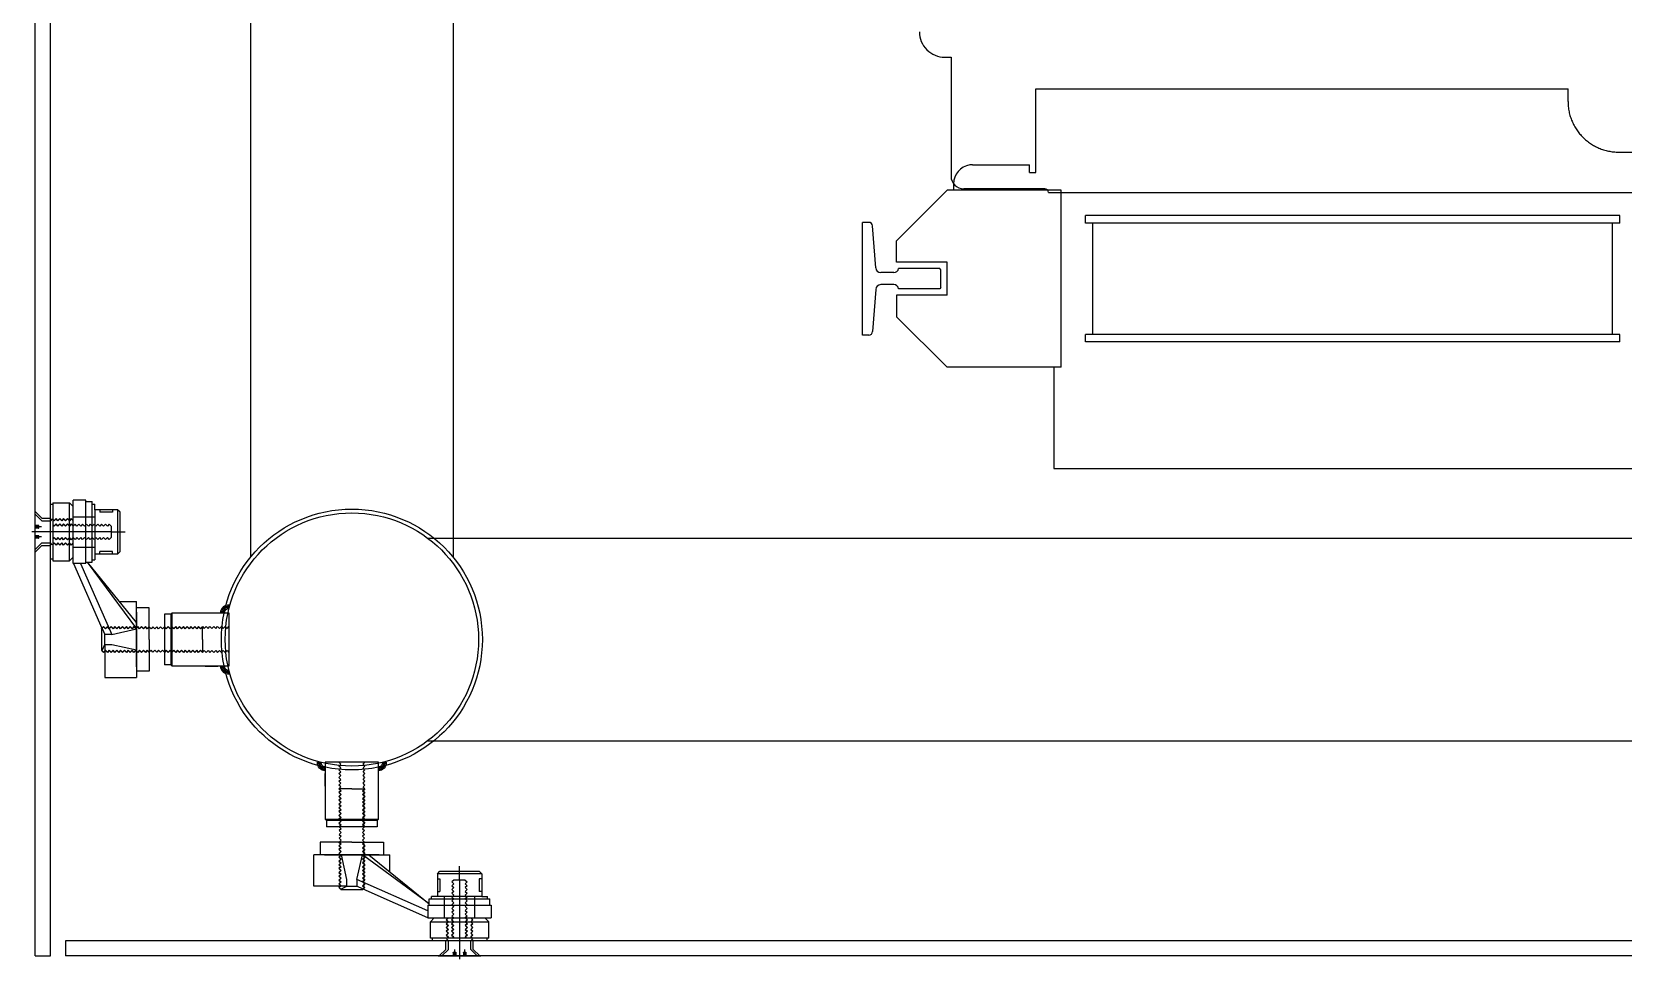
# Model space of a CAD drawing. Header units: millimetres. Extents: x -7448 to 427567, y 91657 to 341328.
# Drawn here: x 152180 to 153436, y 216789 to 217522 of the extents above; entities that cross this region are included whole.
import ezdxf

# ---------------------------------------------------------------- set-up
doc = ezdxf.new("R2010")
doc.units = ezdxf.units.MM
doc.header["$LTSCALE"] = 500
doc.header["$MEASUREMENT"] = 0
for name, pattern in [('CENTER1', [8, 6, -1, 0, -1]), ('DASH_2', [34, 30, -1.5, 1, -1.5]), ('HIDDEN', [2, 1, -1])]:
    doc.linetypes.add(name, pattern=pattern)
doc.layers.add('e-plan', color=9, linetype='CONTINUOUS')

# ---------------------------------------------------------------- blocks, each defined once
blk = doc.blocks.new('HYUN-1')
at = {"layer": 'e-plan', "linetype": 'Continuous'}
for p, q in [((68.2, 153), (101.8, 153)), ((74.3, 147.8), (69, 153)), ((95.8, 147.8), (101, 153)), ((63.5, 139), (62, 139)), ((62, 139), (62, 126)), ((63.5, 139), (63.5, 141)), ((75, 139), (63.5, 139)), ((74.3, 147.8), (74.3, 141)), ((79.2, 139), (75.3, 139)), ((76.3, 147.8), (76.3, 141)), ((90.5, 139), (79.5, 139)), ((80.3, 150), (81.7, 150)), ((88.3, 150), (89.7, 150)), ((94.8, 139), (90.8, 139)), ((93.8, 147.8), (93.8, 141)), ((108, 139), (95, 139)), ((95.8, 147.8), (95.8, 141)), ((106.5, 139), (106.5, 141)), ((108, 139), (108, 126)), ((62, 126), (93.8, 126)), ((93.8, 126), (108, 126)), ((60, 117.3), (3.9, 92.5)), ((60, 122.8), (9, 100.3)), ((60, 123), (76, 123)), ((60, 113), (60, 123)), ((76.3, 123), (80.2, 123)), ((80.5, 123), (93.8, 123)), ((94, 123), (110, 123)), ((110, 113), (110, 123)), ((8.7, 100.7), (-8.7, 100.7)), ((61, 111.9), (8.3, 73)), ((13.3, 73), (61, 111.8)), ((60, 113), (110, 113)), ((61, 113), (61, 108)), ((61, 108), (109, 108)), ((63, 108), (63, 106)), ((67.5, 88), (67.5, 106)), ((69.5, 92), (69.5, 102)), ((100.5, 92), (100.5, 102)), ((102.5, 88), (102.5, 106)), ((107, 108), (107, 106)), ((109, 113), (109, 108)), ((-3.9, 98), (-30, 98)), ((-30, 98), (-30, 73)), ((-8.8, 100.2), (-3.9, 98)), ((-3.9, 92.5), (-8.2, 73)), ((-3.9, 98), (3.9, 98)), ((-3.9, 98), (-3.9, 92.5)), ((8.8, 100.2), (3.9, 98)), ((3.9, 92.5), (3.9, 98)), ((3.9, 92.5), (8.3, 73)), ((67.5, 88), (69.5, 86)), ((100.5, 86), (102.5, 88)), ((30, 86.6), (30, 73)), ((69.5, 86), (100.5, 86)), ((0, 73), (-30, 73)), ((-10.3, 63), (-25, 63)), ((-21.5, 73), (0, 73)), ((-21.5, 73), (0, 73)), ((0, 63), (-10, 63)), ((0, 73), (30, 73)), ((21.5, 73), (0, 73)), ((0, 73), (21.5, 73)), ((0, 63), (10, 63)), ((10.3, 63), (25, 63)), ((-20, 45.9), (-20, 50.9)), ((-10.2, 50.9), (-20, 50.9)), ((9.9, 50.9), (-9.9, 50.9)), ((20, 50.9), (10.2, 50.9)), ((20, 45.9), (20, 50.9)), ((-20, 45.9), (-21, 44.9)), ((-21, 0), (-21, 44.9)), ((-21, 44.9), (21, 44.9)), ((20, 45.9), (-20, 45.9)), ((21, 44.9), (20, 45.9)), ((21, 44.9), (21, 0)), ((-21, 18.9), (-21, 8.9)), ((21, 9.2), (21, 0))]:
    blk.add_line(p, q, dxfattribs=at)
at = {"layer": 'e-plan', "linetype": 'CENTER1'}
for p, q in [((71, 153), (76.3, 147.8)), ((80, 150.3), (80, 153)), ((81, 148), (81, 153)), ((82, 150.3), (82, 153)), ((85, 93), (85, 155.6)), ((88, 150.3), (88, 153)), ((89, 148), (89, 153)), ((90, 150.3), (90, 153)), ((99, 153), (93.8, 147.8)), ((74.8, 139.5), (76.3, 141)), ((76.3, 138), (74.8, 139.5)), ((76.3, 138), (74.8, 139.5)), ((76, 138), (75, 139)), ((80.2, 138), (79.2, 139)), ((80.5, 138), (79.5, 139)), ((80.5, 138), (79.5, 139)), ((80.5, 138), (79.5, 139)), ((89.5, 138), (90.5, 139)), ((89.5, 138), (90.5, 139)), ((89.8, 138), (90.8, 139)), ((95.3, 139.5), (93.8, 141)), ((93.8, 138), (95.3, 139.5)), ((94, 138), (95, 139)), ((62, 126), (65, 123)), ((74.5, 136.5), (76, 138)), ((76, 135), (74.5, 136.5)), ((74.5, 133.5), (76, 135)), ((76, 132), (74.5, 133.5)), ((74.5, 130.5), (76, 132)), ((76, 129), (74.5, 130.5)), ((74.5, 127.5), (76, 129)), ((76, 126), (74.5, 127.5)), ((74.5, 124.5), (76, 126)), ((74.8, 136.5), (76.3, 138)), ((74.8, 136.5), (76.3, 138)), ((76.3, 135), (74.8, 136.5)), ((76.3, 135), (74.8, 136.5)), ((74.8, 133.5), (76.3, 135)), ((74.8, 133.5), (76.3, 135)), ((76.3, 132), (74.8, 133.5)), ((76.3, 132), (74.8, 133.5)), ((74.8, 130.5), (76.3, 132)), ((74.8, 130.5), (76.3, 132)), ((76.3, 129), (74.8, 130.5)), ((76.3, 129), (74.8, 130.5)), ((74.8, 127.5), (76.3, 129)), ((74.8, 127.5), (76.3, 129)), ((76.3, 126), (74.8, 127.5)), ((76.3, 126), (74.8, 127.5)), ((74.8, 124.5), (76.3, 126)), ((74.8, 124.5), (76.3, 126)), ((78.7, 136.5), (80.2, 138)), ((80.2, 135), (78.7, 136.5)), ((78.7, 133.5), (80.2, 135)), ((80.2, 132), (78.7, 133.5)), ((78.7, 130.5), (80.2, 132)), ((80.2, 129), (78.7, 130.5)), ((78.7, 127.5), (80.2, 129)), ((80.2, 126), (78.7, 127.5)), ((78.7, 124.5), (80.2, 126)), ((79, 136.5), (80.5, 138)), ((79, 136.5), (80.5, 138)), ((79, 136.5), (80.5, 138)), ((80.5, 135), (79, 136.5)), ((80.5, 135), (79, 136.5)), ((80.5, 135), (79, 136.5)), ((79, 133.5), (80.5, 135)), ((79, 133.5), (80.5, 135)), ((79, 133.5), (80.5, 135)), ((80.5, 132), (79, 133.5)), ((80.5, 132), (79, 133.5)), ((80.5, 132), (79, 133.5)), ((79, 130.5), (80.5, 132)), ((79, 130.5), (80.5, 132)), ((79, 130.5), (80.5, 132)), ((80.5, 129), (79, 130.5)), ((80.5, 129), (79, 130.5)), ((80.5, 129), (79, 130.5)), ((79, 127.5), (80.5, 129)), ((79, 127.5), (80.5, 129)), ((79, 127.5), (80.5, 129)), ((80.5, 126), (79, 127.5)), ((80.5, 126), (79, 127.5)), ((80.5, 126), (79, 127.5)), ((79, 124.5), (80.5, 126)), ((79, 124.5), (80.5, 126)), ((79, 124.5), (80.5, 126)), ((91, 136.5), (89.5, 138)), ((91, 136.5), (89.5, 138)), ((89.5, 135), (91, 136.5)), ((89.5, 135), (91, 136.5)), ((91, 133.5), (89.5, 135)), ((91, 133.5), (89.5, 135)), ((89.5, 132), (91, 133.5)), ((89.5, 132), (91, 133.5)), ((91, 130.5), (89.5, 132)), ((91, 130.5), (89.5, 132)), ((89.5, 129), (91, 130.5)), ((89.5, 129), (91, 130.5)), ((91, 127.5), (89.5, 129)), ((91, 127.5), (89.5, 129)), ((89.5, 126), (91, 127.5)), ((89.5, 126), (91, 127.5)), ((91, 124.5), (89.5, 126)), ((91, 124.5), (89.5, 126)), ((91.3, 136.5), (89.8, 138)), ((89.8, 135), (91.3, 136.5)), ((91.3, 133.5), (89.8, 135)), ((89.8, 132), (91.3, 133.5)), ((91.3, 130.5), (89.8, 132)), ((89.8, 129), (91.3, 130.5)), ((91.3, 127.5), (89.8, 129)), ((89.8, 126), (91.3, 127.5)), ((91.3, 124.5), (89.8, 126)), ((95.3, 136.5), (93.8, 138)), ((93.8, 135), (95.3, 136.5)), ((95.3, 133.5), (93.8, 135)), ((93.8, 132), (95.3, 133.5)), ((95.3, 130.5), (93.8, 132)), ((93.8, 129), (95.3, 130.5)), ((95.3, 127.5), (93.8, 129)), ((93.8, 126), (95.3, 127.5)), ((95.3, 124.5), (93.8, 126)), ((95.5, 136.5), (94, 138)), ((94, 135), (95.5, 136.5)), ((95.5, 133.5), (94, 135)), ((94, 132), (95.5, 133.5)), ((95.5, 130.5), (94, 132)), ((94, 129), (95.5, 130.5)), ((95.5, 127.5), (94, 129)), ((94, 126), (95.5, 127.5)), ((95.5, 124.5), (94, 126)), ((108, 126), (105, 123)), ((76, 123), (74.5, 124.5)), ((76.3, 123), (74.8, 124.5)), ((76.3, 123), (74.8, 124.5)), ((80.2, 123), (78.7, 124.5)), ((80.5, 123), (79, 124.5)), ((80.5, 123), (79, 124.5)), ((80.5, 123), (79, 124.5)), ((79, 121.5), (80.5, 123)), ((80.5, 120), (79, 121.5)), ((79, 118.5), (80.5, 120)), ((80.5, 117), (79, 118.5)), ((79, 115.5), (80.5, 117)), ((80.5, 114), (79, 115.5)), ((79, 112.5), (80.5, 114)), ((89.5, 123), (91, 124.5)), ((89.5, 123), (91, 124.5)), ((91, 121.5), (89.5, 123)), ((89.5, 120), (91, 121.5)), ((91, 118.5), (89.5, 120)), ((89.5, 117), (91, 118.5)), ((91, 115.5), (89.5, 117)), ((89.5, 114), (91, 115.5)), ((91, 112.5), (89.5, 114)), ((89.8, 123), (91.3, 124.5)), ((93.8, 123), (95.3, 124.5)), ((94, 123), (95.5, 124.5)), ((-10, 99), (-8.5, 100.5)), ((-10, 99), (-8.5, 100.5)), ((-8.5, 100.5), (-8.7, 100.7)), ((-8.5, 100.5), (-8.7, 100.7)), ((8.5, 100.5), (8.7, 100.7)), ((8.5, 100.5), (8.7, 100.7)), ((10, 99), (8.5, 100.5)), ((10, 99), (8.5, 100.5)), ((64.9, 106), (63, 106)), ((102.5, 106), (64.9, 106)), ((67.5, 102), (69.5, 102)), ((80.5, 111), (79, 112.5)), ((79, 109.5), (80.5, 111)), ((80.5, 108), (79, 109.5)), ((79, 106.5), (80.5, 108)), ((80.5, 105), (79, 106.5)), ((79, 103.5), (80.5, 105)), ((80.5, 102), (79, 103.5)), ((79, 100.5), (80.5, 102)), ((80.5, 99), (79, 100.5)), ((89.5, 111), (91, 112.5)), ((91, 109.5), (89.5, 111)), ((89.5, 108), (91, 109.5)), ((91, 106.5), (89.5, 108)), ((89.5, 105), (91, 106.5)), ((91, 103.5), (89.5, 105)), ((89.5, 102), (91, 103.5)), ((91, 100.5), (89.5, 102)), ((89.5, 99), (91, 100.5)), ((102.5, 102), (100.5, 102)), ((102.5, 106), (107, 106)), ((-10.3, 99), (-9, 100.3)), ((-8.8, 97.5), (-10.3, 99)), ((-10.3, 96), (-8.8, 97.5)), ((-8.8, 94.5), (-10.3, 96)), ((-10.3, 93), (-8.8, 94.5)), ((-8.8, 91.5), (-10.3, 93)), ((-10.3, 90), (-8.8, 91.5)), ((-8.8, 88.5), (-10.3, 90)), ((-10.3, 87), (-8.8, 88.5)), ((-8.5, 97.5), (-10, 99)), ((-8.5, 97.5), (-10, 99)), ((-10, 96), (-8.5, 97.5)), ((-10, 96), (-8.5, 97.5)), ((-8.5, 94.5), (-10, 96)), ((-8.5, 94.5), (-10, 96)), ((-10, 93), (-8.5, 94.5)), ((-10, 93), (-8.5, 94.5)), ((-8.5, 91.5), (-10, 93)), ((-8.5, 91.5), (-10, 93)), ((-10, 90), (-8.5, 91.5)), ((-10, 90), (-8.5, 91.5)), ((-8.5, 88.5), (-10, 90)), ((-8.5, 88.5), (-10, 90)), ((-10, 87), (-8.5, 88.5)), ((8.5, 97.5), (10, 99)), ((8.5, 97.5), (10, 99)), ((10, 96), (8.5, 97.5)), ((10, 96), (8.5, 97.5)), ((8.5, 94.5), (10, 96)), ((8.5, 94.5), (10, 96)), ((10, 93), (8.5, 94.5)), ((10, 93), (8.5, 94.5)), ((8.5, 91.5), (10, 93)), ((8.5, 91.5), (10, 93)), ((10, 90), (8.5, 91.5)), ((10, 90), (8.5, 91.5)), ((8.5, 88.5), (10, 90)), ((8.5, 88.5), (10, 90)), ((10, 87), (8.5, 88.5)), ((8.8, 97.5), (10.3, 99)), ((10.3, 96), (8.8, 97.5)), ((8.8, 94.5), (10.3, 96)), ((10.3, 93), (8.8, 94.5)), ((8.8, 91.5), (10.3, 93)), ((10.3, 90), (8.8, 91.5)), ((8.8, 88.5), (10.3, 90)), ((10.3, 87), (8.8, 88.5)), ((10.3, 99), (9, 100.3)), ((67.5, 92), (69.5, 92)), ((102.5, 88), (67.5, 88)), ((79, 97.5), (80.5, 99)), ((80.5, 96), (79, 97.5)), ((79, 94.5), (80.5, 96)), ((80.5, 93), (79, 94.5)), ((89.5, 93), (80.5, 93)), ((85, 93), (85, 82)), ((91, 97.5), (89.5, 99)), ((89.5, 96), (91, 97.5)), ((91, 94.5), (89.5, 96)), ((89.5, 93), (91, 94.5)), ((102.5, 92), (100.5, 92)), ((-8.8, 85.5), (-10.3, 87)), ((-10.3, 84), (-8.8, 85.5)), ((-8.8, 82.5), (-10.3, 84)), ((-10.3, 81), (-8.8, 82.5)), ((-8.8, 79.5), (-10.3, 81)), ((-10.3, 78), (-8.8, 79.5)), ((-8.8, 76.5), (-10.3, 78)), ((-10.3, 75), (-8.8, 76.5)), ((-8.5, 85.5), (-10, 87)), ((-10, 84), (-8.5, 85.5)), ((-8.5, 82.5), (-10, 84)), ((-10, 81), (-8.5, 82.5)), ((-8.5, 79.5), (-10, 81)), ((-10, 78), (-8.5, 79.5)), ((-8.5, 76.5), (-10, 78)), ((-10, 75), (-8.5, 76.5)), ((-8.8, 76.5), (-9.8, 77.5)), ((8.5, 85.5), (10, 87)), ((10, 84), (8.5, 85.5)), ((8.5, 82.5), (10, 84)), ((10, 81), (8.5, 82.5)), ((8.5, 79.5), (10, 81)), ((10, 78), (8.5, 79.5)), ((8.5, 76.5), (10, 78)), ((10, 75), (8.5, 76.5)), ((8.8, 85.5), (10.3, 87)), ((10.3, 84), (8.8, 85.5)), ((8.8, 82.5), (10.3, 84)), ((10.3, 81), (8.8, 82.5)), ((8.8, 79.5), (10.3, 81)), ((10.3, 78), (8.8, 79.5)), ((8.8, 76.5), (10.3, 78)), ((8.8, 76.5), (9.8, 77.5)), ((10.3, 75), (8.8, 76.5)), ((-8.8, 73.5), (-10.3, 75)), ((-10.3, 72), (-8.8, 73.5)), ((-8.8, 70.5), (-10.3, 72)), ((-10.3, 69), (-8.8, 70.5)), ((-8.8, 67.5), (-10.3, 69)), ((-10.3, 66), (-8.8, 67.5)), ((-8.8, 64.5), (-10.3, 66)), ((-10.3, 63), (-8.8, 64.5)), ((-8.5, 73.5), (-10, 75)), ((-10, 72), (-8.5, 73.5)), ((-8.5, 70.5), (-10, 72)), ((-10, 69), (-8.5, 70.5)), ((-8.5, 67.5), (-10, 69)), ((-10, 66), (-8.5, 67.5)), ((-8.5, 64.5), (-10, 66)), ((-10, 63), (-8.5, 64.5)), ((-10, 63), (-8.5, 64.5)), ((-10, 63), (-8.5, 64.5)), ((-8.5, 61.5), (-10, 63)), ((-8.5, 61.5), (-10, 63)), ((-8.5, 61.5), (-10, 63)), ((-8.5, 64.5), (-9.5, 65.5)), ((-8.5, 64.5), (-9.5, 65.5)), ((8.5, 73.5), (10, 75)), ((10, 72), (8.5, 73.5)), ((8.5, 70.5), (10, 72)), ((10, 69), (8.5, 70.5)), ((8.5, 67.5), (10, 69)), ((10, 66), (8.5, 67.5)), ((8.5, 64.5), (10, 66)), ((8.5, 64.5), (9.5, 65.5)), ((8.5, 64.5), (9.5, 65.5)), ((8.5, 64.5), (9.5, 65.5)), ((8.5, 64.5), (9.5, 65.5)), ((10, 63), (8.5, 64.5)), ((10, 63), (8.5, 64.5)), ((10, 63), (8.5, 64.5)), ((10, 63), (8.5, 64.5)), ((10, 63), (8.5, 64.5)), ((10, 63), (8.5, 64.5)), ((10, 63), (8.5, 64.5)), ((10, 63), (8.5, 64.5)), ((10, 63), (8.5, 64.5)), ((8.5, 61.5), (10, 63)), ((8.5, 61.5), (10, 63)), ((8.5, 61.5), (10, 63)), ((8.5, 61.5), (10, 63)), ((8.5, 61.5), (10, 63)), ((8.5, 61.5), (10, 63)), ((8.8, 73.5), (10.3, 75)), ((10.3, 72), (8.8, 73.5)), ((8.8, 70.5), (10.3, 72)), ((10.3, 69), (8.8, 70.5)), ((8.8, 67.5), (10.3, 69)), ((10.3, 66), (8.8, 67.5)), ((8.8, 64.5), (10.3, 66)), ((10.3, 63), (8.8, 64.5)), ((10.3, 63), (8.8, 64.5)), ((10.3, 63), (8.8, 64.5)), ((-8.8, 49.5), (-10.2, 50.9)), ((-10, 60), (-8.5, 61.5)), ((-10, 60), (-8.5, 61.5)), ((-10, 60), (-8.5, 61.5)), ((-8.5, 58.5), (-10, 60)), ((-8.5, 58.5), (-10, 60)), ((-10, 57), (-8.5, 58.5)), ((-10, 57), (-8.5, 58.5)), ((-8.5, 55.5), (-10, 57)), ((-8.5, 55.5), (-10, 57)), ((-10, 54), (-8.5, 55.5)), ((-10, 54), (-8.5, 55.5)), ((-8.5, 52.5), (-10, 54)), ((-8.5, 52.5), (-10, 54)), ((-10, 51), (-8.5, 52.5)), ((-10, 51), (-8.5, 52.5)), ((-8.5, 49.5), (-10, 51)), ((-8.5, 49.5), (-10, 51)), ((10, 60), (8.5, 61.5)), ((10, 60), (8.5, 61.5)), ((10, 60), (8.5, 61.5)), ((10, 60), (8.5, 61.5)), ((10, 60), (8.5, 61.5)), ((10, 60), (8.5, 61.5)), ((8.5, 58.5), (10, 60)), ((8.5, 58.5), (10, 60)), ((8.5, 58.5), (10, 60)), ((8.5, 58.5), (10, 60)), ((10, 57), (8.5, 58.5)), ((10, 57), (8.5, 58.5)), ((10, 57), (8.5, 58.5)), ((10, 57), (8.5, 58.5)), ((8.5, 55.5), (10, 57)), ((8.5, 55.5), (10, 57)), ((8.5, 55.5), (10, 57)), ((8.5, 55.5), (10, 57)), ((10, 54), (8.5, 55.5)), ((10, 54), (8.5, 55.5)), ((10, 54), (8.5, 55.5)), ((10, 54), (8.5, 55.5)), ((8.5, 52.5), (10, 54)), ((8.5, 52.5), (10, 54)), ((8.5, 52.5), (10, 54)), ((8.5, 52.5), (10, 54)), ((10, 51), (8.5, 52.5)), ((10, 51), (8.5, 52.5)), ((10, 51), (8.5, 52.5)), ((10, 51), (8.5, 52.5)), ((8.5, 49.5), (10, 51)), ((8.5, 49.5), (10, 51)), ((8.5, 49.5), (10, 51)), ((8.5, 49.5), (10, 51)), ((8.8, 49.5), (10.2, 50.9)), ((-10.3, 48), (-8.8, 49.5)), ((-8.8, 46.5), (-10.3, 48)), ((-10.3, 45), (-8.8, 46.5)), ((-8.8, 43.5), (-10.3, 45)), ((-10.3, 42), (-8.8, 43.5)), ((-8.8, 40.5), (-10.3, 42)), ((-10.3, 39), (-8.8, 40.5)), ((-8.8, 37.5), (-10.3, 39)), ((-10, 48), (-8.5, 49.5)), ((-8.5, 46.5), (-10, 48)), ((-10, 45), (-8.5, 46.5)), ((-8.5, 43.5), (-10, 45)), ((-10, 42), (-8.5, 43.5)), ((-8.5, 40.5), (-10, 42)), ((-10, 39), (-8.5, 40.5)), ((-8.5, 37.5), (-10, 39)), ((10, 48), (8.5, 49.5)), ((10, 48), (8.5, 49.5)), ((8.5, 46.5), (10, 48)), ((8.5, 46.5), (10, 48)), ((10, 45), (8.5, 46.5)), ((10, 45), (8.5, 46.5)), ((8.5, 43.5), (10, 45)), ((8.5, 43.5), (10, 45)), ((10, 42), (8.5, 43.5)), ((10, 42), (8.5, 43.5)), ((8.5, 40.5), (10, 42)), ((8.5, 40.5), (10, 42)), ((10, 39), (8.5, 40.5)), ((10, 39), (8.5, 40.5)), ((8.5, 37.5), (10, 39)), ((8.5, 37.5), (10, 39)), ((10.3, 48), (8.8, 49.5)), ((8.8, 46.5), (10.3, 48)), ((10.3, 45), (8.8, 46.5)), ((8.8, 43.5), (10.3, 45)), ((10.3, 42), (8.8, 43.5)), ((8.8, 40.5), (10.3, 42)), ((10.3, 39), (8.8, 40.5)), ((8.8, 37.5), (10.3, 39)), ((-10.3, 36), (-8.8, 37.5)), ((-8.8, 34.5), (-10.3, 36)), ((-10.3, 33), (-8.8, 34.5)), ((-8.8, 31.5), (-10.3, 33)), ((-10.3, 30), (-8.8, 31.5)), ((-8.8, 28.5), (-10.3, 30)), ((-10.3, 27), (-8.8, 28.5)), ((-8.8, 25.5), (-10.3, 27)), ((-10.3, 24), (-8.8, 25.5)), ((-10, 36), (-8.5, 37.5)), ((-8.5, 34.5), (-10, 36)), ((-10, 33), (-8.5, 34.5)), ((-8.5, 31.5), (-10, 33)), ((-10, 30), (-8.5, 31.5)), ((-8.5, 28.5), (-10, 30)), ((-10, 27), (-8.5, 28.5)), ((-8.5, 25.5), (-10, 27)), ((-10, 24), (-8.5, 25.5)), ((10, 36), (8.5, 37.5)), ((10, 36), (8.5, 37.5)), ((8.5, 34.5), (10, 36)), ((8.5, 34.5), (10, 36)), ((10, 33), (8.5, 34.5)), ((10, 33), (8.5, 34.5)), ((8.5, 31.5), (10, 33)), ((8.5, 31.5), (10, 33)), ((10, 30), (8.5, 31.5)), ((10, 30), (8.5, 31.5)), ((8.5, 28.5), (10, 30)), ((8.5, 28.5), (10, 30)), ((10, 27), (8.5, 28.5)), ((10, 27), (8.5, 28.5)), ((8.5, 25.5), (10, 27)), ((8.5, 25.5), (10, 27)), ((10, 24), (8.5, 25.5)), ((10, 24), (8.5, 25.5)), ((10.3, 36), (8.8, 37.5)), ((8.8, 34.5), (10.3, 36)), ((10.3, 33), (8.8, 34.5)), ((8.8, 31.5), (10.3, 33)), ((10.3, 30), (8.8, 31.5)), ((8.8, 28.5), (10.3, 30)), ((10.3, 27), (8.8, 28.5)), ((8.8, 25.5), (10.3, 27)), ((10.3, 24), (8.8, 25.5)), ((-8.8, 22.5), (-10.3, 24)), ((-10.3, 21), (-8.8, 22.5)), ((-10.3, 21), (-8.8, 19.5)), ((-8.8, 19.5), (-10.3, 18)), ((-10.3, 18), (-8.8, 16.5)), ((-8.8, 16.5), (-10.3, 15)), ((-10.3, 15), (-8.8, 13.5)), ((-8.8, 13.5), (-10.3, 12)), ((-8.5, 22.5), (-10, 24)), ((-10, 21), (-8.5, 22.5)), ((0, 21), (-10, 21)), ((0, 21), (10, 21)), ((8.5, 22.5), (10, 24)), ((8.5, 22.5), (10, 24)), ((10, 21), (8.5, 22.5)), ((10, 21), (8.5, 22.5)), ((8.8, 22.5), (10.3, 24)), ((10.3, 21), (8.8, 22.5)), ((10.3, 21), (8.8, 19.5)), ((8.8, 19.5), (10.3, 18)), ((10.3, 18), (8.8, 16.5)), ((8.8, 16.5), (10.3, 15)), ((10.3, 15), (8.8, 13.5)), ((8.8, 13.5), (10.3, 12)), ((-10.3, 12), (-8.8, 10.5)), ((-8.8, 10.5), (-10.3, 9)), ((-10.3, 9), (-8.8, 7.5)), ((-8.8, 7.5), (-10.3, 6)), ((-10.3, 6), (-8.8, 4.5)), ((-8.8, 4.5), (-10.3, 3)), ((-10.3, 3), (-8.8, 1.5)), ((-8.8, 1.5), (-10.3, 0)), ((10.3, 12), (8.8, 10.5)), ((8.8, 10.5), (10.3, 9)), ((10.3, 9), (8.8, 7.5)), ((8.8, 7.5), (10.3, 6)), ((10.3, 6), (8.8, 4.5)), ((8.8, 4.5), (10.3, 3)), ((10.3, 3), (8.8, 1.5)), ((8.8, 1.5), (10.3, 0))]:
    blk.add_line(p, q, dxfattribs=at)
at = {"layer": 'e-plan', "linetype": 'DASH_2'}
for p, q in [((73, 123), (73, 106)), ((97, 123), (97, 106)), ((-25, 63), (-25, 73)), ((25, 63), (25, 73))]:
    blk.add_line(p, q, dxfattribs=at)
at = {"layer": 'e-plan'}
blk.add_line((21, 0), (-21, 0), dxfattribs=at)
at = {"layer": 'e-plan', "linetype": 'CENTER1'}
for centre, start, end in [((80.3, 150.3), 180, 270), ((81.7, 150.3), 270, 0), ((88.3, 150.3), 180, 270), ((89.7, 150.3), 270, 0)]:
    blk.add_arc(centre, 0.3, start, end, dxfattribs=at)
at = {"layer": 'e-plan', "linetype": 'Continuous'}
for centre, radius, start, end in [((-21, 0.6), 6.11, 89.8114, 186.0131), ((-21, 0.6), 5.11, 89.8114, 187.1953), ((-21, 0.6), 4.11, 89.8114, 188.9587), ((-21, 0.6), 3.11, 89.8114, 191.8754), ((21, 0.6), 6.11, 353.9869, 90.1886), ((21, 0.6), 5.11, 352.8047, 90.1886), ((21, 0.6), 4.11, 351.0413, 90.1886), ((21, 0.6), 3.11, 348.1246, 90.1886)]:
    blk.add_arc(centre, radius, start, end, dxfattribs=at)

msp = doc.modelspace()

# ---------------------------------------------------------------- linework, layer by layer
at = {"layer": 'e-plan'}
for p, q in [((152352.2, 219881.9), (152352.2, 217106.8)), ((152512.2, 219881.9), (152512.2, 217106.8)), ((152182.2, 216791.9), (152182.2, 218478.4)), ((152194.2, 216791.9), (152194.2, 218478.4)), ((152900.2, 217501.9), (152905.2, 217501.9)), ((152905.2, 217501.9), (152905.2, 217492.9)), ((152905.2, 217492.9), (152905.2, 217407.9)), ((152972.2, 217410.9), (152972.2, 217476.9)), ((152922.2, 217416.9), (152967.2, 217416.9)), ((152967.2, 217410.9), (152967.2, 217416.9)), ((152967.2, 217410.9), (152972.2, 217410.9)), ((152902.2, 217396.9), (152862.2, 217356.9)), ((152992.2, 217396.9), (152902.2, 217396.9)), ((152907.2, 217401.9), (152907.2, 217396.9)), ((152979.2, 217397.9), (152915.2, 217397.9)), ((152982.2, 217394.9), (153462.2, 217394.9)), ((152992.2, 217256.9), (152992.2, 217396.9)), ((152840.3, 217371.4), (152835.2, 217371.4)), ((152835.2, 217282.4), (152835.2, 217371.4)), ((152845.7, 217335.4), (152843.3, 217368.7)), ((153433.2, 217376.9), (153011.2, 217376.9)), ((153011.2, 217370.9), (153011.2, 217376.9)), ((153433.2, 217370.9), (153011.2, 217370.9)), ((153017.2, 217282.9), (153017.2, 217370.9)), ((153427.2, 217282.9), (153427.2, 217370.9)), ((153433.2, 217370.9), (153433.2, 217376.9)), ((152862.2, 217339.9), (152862.2, 217356.9)), ((152859.9, 217331.7), (152849.7, 217331.7)), ((152902.2, 217339.9), (152862.2, 217339.9)), ((152896.2, 217334.9), (152863.8, 217334.9)), ((152897.2, 217333.9), (152896.2, 217334.9)), ((152897.2, 217320), (152897.2, 217333.9)), ((152902.2, 217313.9), (152902.2, 217339.9)), ((152845.7, 217318.5), (152843.3, 217285.2)), ((152859.9, 217322.2), (152849.7, 217322.2)), ((152896.2, 217319), (152863.8, 217319)), ((152897.2, 217320), (152896.2, 217319)), ((152862.2, 217313.9), (152862.2, 217296.9)), ((152902.2, 217313.9), (152862.2, 217313.9)), ((152902.2, 217256.9), (152862.2, 217296.9)), ((152840.3, 217282.4), (152835.2, 217282.4)), ((153433.2, 217282.9), (153011.2, 217282.9)), ((153011.2, 217276.9), (153011.2, 217282.9)), ((153433.2, 217276.9), (153433.2, 217282.9)), ((153433.2, 217276.9), (153011.2, 217276.9)), ((152992.2, 217256.9), (152902.2, 217256.9)), ((152986.2, 217256.9), (152986.2, 217176.9)), ((152986.2, 217176.9), (153458.2, 217176.9)), ((152492.2, 217121.9), (154762.2, 217121.9)), ((152492.2, 216961.9), (154762.2, 216961.9)), ((153621.2, 216803.9), (152206.2, 216803.9)), ((152206.2, 216803.9), (152206.2, 216791.9)), ((152182.2, 216791.9), (152194.2, 216791.9)), ((153621.2, 216791.9), (152206.2, 216791.9))]:
    msp.add_line(p, q, dxfattribs=at)
at = {"layer": 'e-plan', "linetype": 'HIDDEN'}
for p, q in [((152972.2, 217476.9), (153392.2, 217476.9)), ((153392.2, 217466.9), (153392.2, 217476.9)), ((153432.2, 217426.9), (153472.2, 217426.9))]:
    msp.add_line(p, q, dxfattribs=at)
at = {"layer": 'e-plan'}
for radius in [103, 100]:
    msp.add_circle((152432.2, 217041.9), radius, dxfattribs=at)
for centre, radius, start, end in [((152900.2, 217521.9), 20, 180, 270.0001), ((152922.2, 217401.9), 15, 98.7974, 180), ((152922.2, 217401.9), 15, 90, 98.7974), ((152915.2, 217407.9), 10, 180, 270), ((152979.2, 217394.9), 3, 0, 90), ((152840.3, 217368.4), 3, 4.1131, 90), ((152849.7, 217335.7), 4, 184.1131, 270), ((152859.9, 217335.7), 4, 270, 348.3168), ((152849.7, 217318.2), 4, 90, 175.8869), ((152859.9, 217318.2), 4, 11.6832, 90), ((152840.3, 217285.4), 3, 270, 355.8869)]:
    msp.add_arc(centre, radius, start, end, dxfattribs=at)
at = {"layer": 'e-plan', "linetype": 'HIDDEN'}
msp.add_arc((153432.2, 217466.9), 40, 180, 270, dxfattribs=at)

# ---------------------------------------------------------------- block references
at = {"layer": 'e-plan', "rotation": 90}
msp.add_blockref('HYUN-1', (152335.2, 217041.9), dxfattribs=at)
at = {"layer": 'e-plan', "xscale": -1, "rotation": 180}
msp.add_blockref('HYUN-1', (152432.2, 216944.9), dxfattribs=at)

doc.saveas('drawing.dxf')
